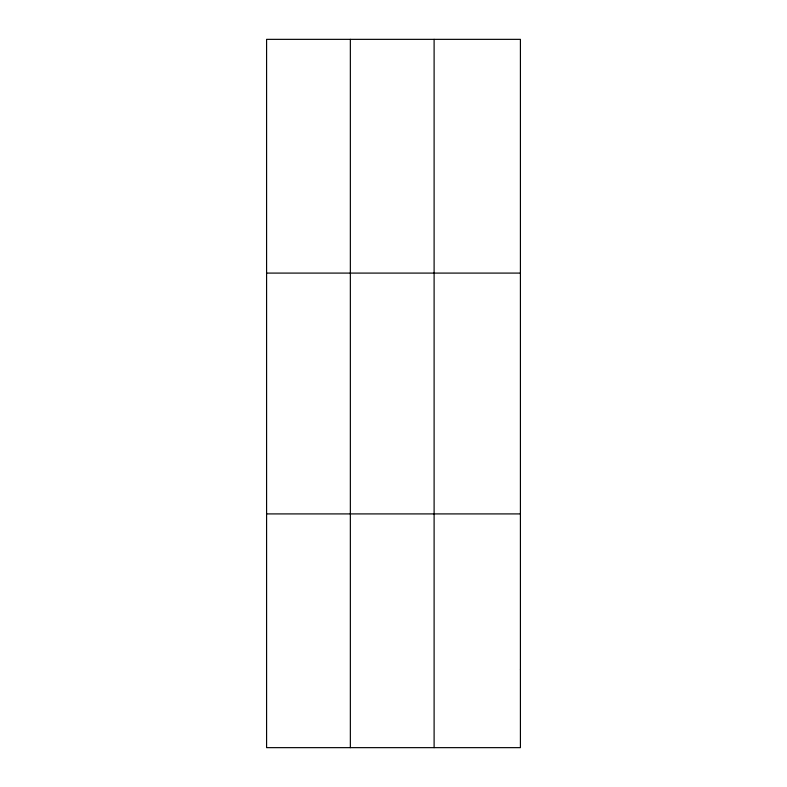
<?xml version="1.0" encoding="UTF-8"?>
<svg xmlns="http://www.w3.org/2000/svg" width="787" height="787" viewBox="0 0 787 787"><rect width="100%" height="100%" fill="white"/><g stroke="black" fill="none" stroke-linecap="round" stroke-linejoin="round"><path stroke-width="1.18" d="M350.353 747.65L350.353 39.35M434.109 747.65L434.109 39.35M266.586 273.089L520.414 273.089M266.586 513.911L520.414 513.911M520.414 669.737L520.414 747.65L266.586 747.65L266.586 39.35L520.414 39.35L520.414 669.737"/></g></svg>
